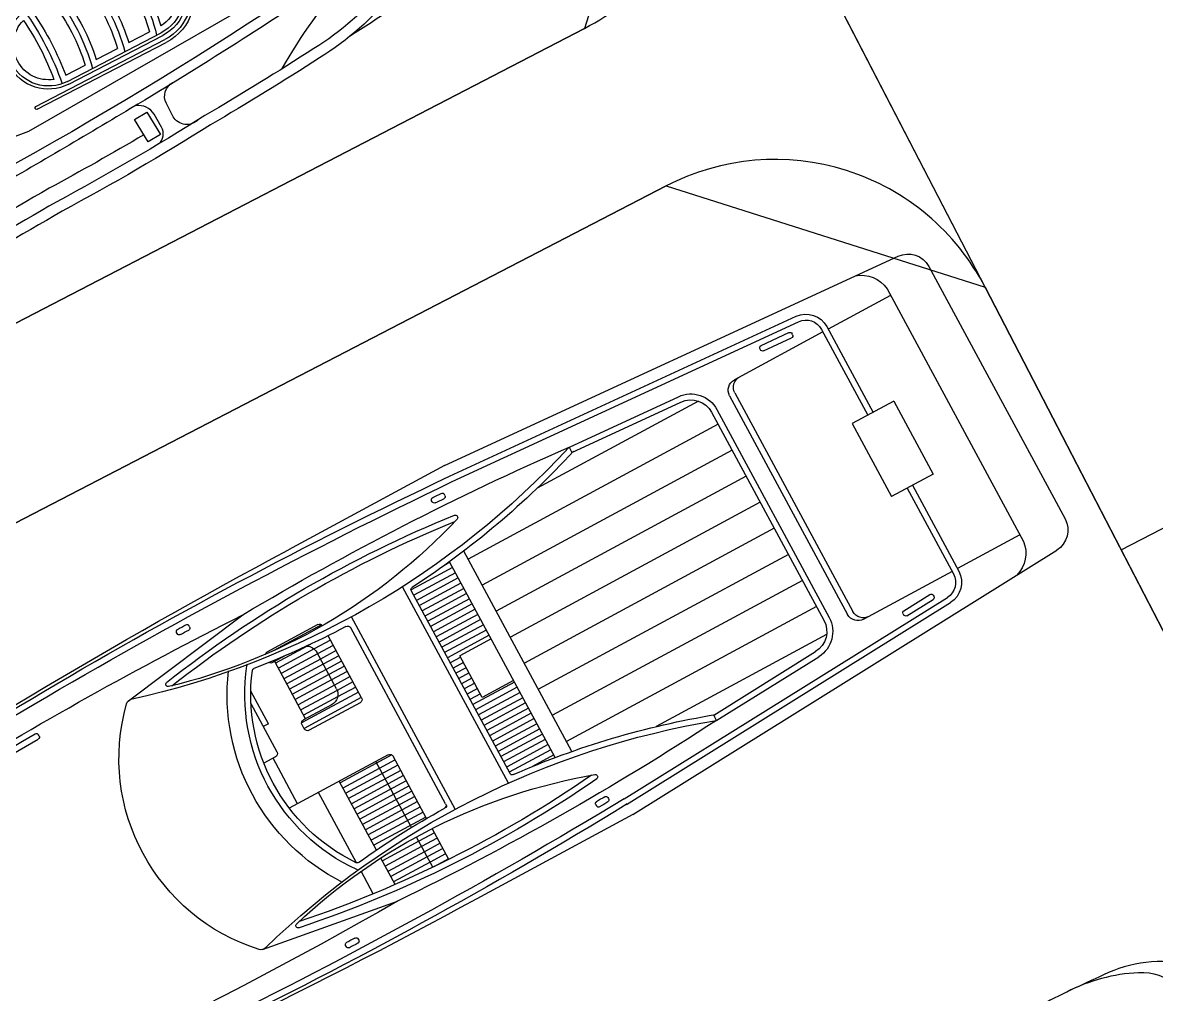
# Model space of a CAD drawing. Header units: metres. Extents: x 2662 to 3279, y 1027 to 1511.
# Drawn here: x 2994.36 to 3003.94, y 1252.87 to 1261.08 of the extents above; entities that cross this region are included whole.
import ezdxf

# ---------------------------------------------------------------- set-up
doc = ezdxf.new("R2010")
doc.units = ezdxf.units.M
doc.header["$LTSCALE"] = 1000
for name, color, linetype in [('01 main point', 1, 'Continuous'), ('furniture', 6, 'Continuous'), ('Layer13', 4, 'Continuous')]:
    doc.layers.add(name, color=color, linetype=linetype)

# ---------------------------------------------------------------- blocks, each defined once
blk = doc.blocks.new('A$C8620f102')
for points in [[(2.5505, 1.3405, -0.01736), (1.42, 1.3676, -0.12634), (0.887, 1.52, -0.172899), (0.6196, 2.2072, -0.013884), (0.5963, 2.8202, -0.008973), (0.5554, 3.6953, -0.01509), (0.5282, 4.6968, 0.002245), (0.5177, 6.2411, -0.003342), (0.5144, 7.9555, -0.016984), (0.5486, 9.1028, -0.024546), (0.6443, 9.9639, -0.067942), (0.8941, 11.0466, -0.033948), (1.1974, 11.7526, -0.022001), (1.5326, 12.3824, -0.042872), (1.9557, 12.9404, -0.059514), (2.2598, 13.208, -0.046364), (2.4326, 13.3095, -0.104882), (2.5505, 13.3411, -0.104882)], [(1.2054, 1.6725, -0.164393), (0.99, 1.6993, -0.188684), (0.7416, 1.9358, -0.10758), (0.6017, 2.549)]]:
    blk.add_lwpolyline(points, format="xyb")
blk = doc.blocks.new('*X4')
at = {"color": 0}
for p, q in [((-1111.9, 275), (-948.15, 275)), ((-1115.64, 250), (-875.64, 250)), ((-1115.64, 225), (-875.64, 225)), ((-1115.64, 200), (-875.64, 200)), ((-1115.64, 175), (-875.64, 175)), ((-1115.64, 150), (-875.64, 150)), ((-1115.64, 125), (-875.64, 125)), ((-1115.64, 100), (-875.64, 100)), ((-1115.64, 75), (-875.64, 75)), ((-1110.33, 50), (-955.26, 50))]:
    blk.add_line(p, q, dxfattribs=at)
blk = doc.blocks.new('*X5')
at = {"color": 0}
for p, q in [((-740.64, 290), (-726.48, 290)), ((-740.64, 285), (-725.64, 285)), ((-740.64, 280), (-725.64, 280)), ((-725.64, 285), (-690.64, 285)), ((-725.64, 280), (-690.64, 280)), ((-740.64, 275), (-725.64, 275)), ((-740.64, 270), (-725.64, 270)), ((-725.64, 275), (-690.64, 275)), ((-725.64, 270), (-690.64, 270)), ((-740.64, 265), (-725.64, 265)), ((-725.64, 265), (-690.64, 265)), ((-740.64, 250), (-690.64, 250)), ((-740.64, 245), (-690.64, 245)), ((-740.64, 240), (-690.64, 240)), ((-740.64, 235), (-690.64, 235)), ((-740.64, 230), (-690.64, 230)), ((-740.64, 225), (-690.64, 225)), ((-740.64, 220), (-690.64, 220)), ((-740.64, 215), (-690.64, 215)), ((-740.64, 210), (-690.64, 210)), ((-740.64, 205), (-690.64, 205)), ((-740.64, 200), (-690.64, 200)), ((-740.64, 195), (-690.64, 195)), ((-740.26, 190), (-690.64, 190))]:
    blk.add_line(p, q, dxfattribs=at)
blk = doc.blocks.new('*X6')
at = {"color": 0}
for p, q in [((-860.64, 255), (-840.29, 255)), ((-860.64, 250), (-820.64, 250)), ((-860.64, 245), (-820.64, 245)), ((-860.64, 240), (-820.64, 240)), ((-860.64, 235), (-820.64, 235)), ((-860.64, 230), (-820.64, 230)), ((-860.64, 225), (-820.64, 225)), ((-860.64, 220), (-820.64, 220)), ((-860.64, 215), (-820.64, 215)), ((-860.64, 210), (-820.64, 210)), ((-860.64, 205), (-820.64, 205)), ((-860.64, 200), (-820.64, 200)), ((-860.64, 195), (-820.64, 195)), ((-860.64, 190), (-820.64, 190)), ((-860.64, 185), (-820.64, 185)), ((-830.64, 180), (-820.64, 180)), ((-830.64, 175), (-820.64, 175)), ((-830.64, 170), (-820.64, 170)), ((-830.64, 165), (-820.64, 165)), ((-830.64, 160), (-820.64, 160)), ((-830.64, 155), (-820.64, 155)), ((-830.64, 150), (-820.64, 150)), ((-830.64, 145), (-820.64, 145)), ((-860.64, 140), (-820.64, 140)), ((-860.64, 135), (-820.64, 135)), ((-740.64, 135), (-685.64, 135)), ((-860.64, 130), (-820.64, 130)), ((-860.64, 125), (-820.64, 125)), ((-740.64, 130), (-686.02, 130)), ((-740.64, 125), (-723.21, 125)), ((-723.21, 125), (-690.64, 125)), ((-860.64, 120), (-820.64, 120)), ((-860.64, 115), (-820.64, 115)), ((-740.64, 120), (-725.52, 120)), ((-740.64, 115), (-725.64, 115)), ((-725.64, 115), (-690.64, 115)), ((-725.52, 120), (-690.64, 120)), ((-860.64, 110), (-820.64, 110)), ((-740.64, 110), (-725.64, 110)), ((-725.64, 110), (-690.64, 110)), ((-860.64, 105), (-820.64, 105)), ((-860.64, 100), (-820.64, 100)), ((-740.64, 105), (-725.64, 105)), ((-740.64, 100), (-725.64, 100)), ((-725.64, 105), (-690.64, 105)), ((-725.64, 100), (-690.64, 100)), ((-860.64, 95), (-820.64, 95)), ((-860.64, 90), (-820.64, 90)), ((-740.64, 95), (-725.64, 95)), ((-740.64, 90), (-725.64, 90)), ((-725.64, 95), (-690.64, 95)), ((-725.64, 90), (-690.64, 90)), ((-860.64, 85), (-820.64, 85)), ((-860.64, 80), (-820.64, 80)), ((-740.64, 85), (-725.64, 85)), ((-740.64, 80), (-725.02, 80)), ((-725.64, 85), (-690.64, 85)), ((-725.02, 80), (-690.64, 80)), ((-860.64, 75), (-820.74, 75)), ((-860.64, 70), (-856.48, 70)), ((-723.73, 75), (-720.96, 75)), ((-720.96, 75), (-690.64, 75)), ((-740.26, 65), (-694.46, 65))]:
    blk.add_line(p, q, dxfattribs=at)
blk = doc.blocks.new('A$Ceb826e3d')
at = {"color": 0}
for p, q in [((0.3829, 8.5), (0.3729, 8.5)), ((0.4813, 7.6945), (0.3006, 6.5)), ((2.8693, 7.6971), (3.0506, 6.5)), ((0.1772, 7.0631), (0.1672, 7.0631)), ((3.174, 7.0631), (3.184, 7.0631)), ((0.1764, 6.9431), (0.1664, 6.9431)), ((1.4891, 6.8265), (1.4891, 6.9389)), ((1.9256, 5.98), (1.9256, 6.9301)), ((3.1748, 6.9431), (3.1848, 6.9431)), ((1.9256, 6.85), (1.4891, 6.85)), ((1.2138, 6.7465), (0.9003, 6.7465)), ((1.4591, 6.7965), (0.9966, 6.7965)), ((1.2138, 6.7465), (1.2138, 6.7965)), ((2.6011, 6.65), (1.9256, 6.65)), ((2.8989, 6.65), (2.6825, 6.65)), ((0.6756, 5.98), (0.6756, 6.47)), ((0.7756, 6.3387), (0.7756, 6.47)), ((1.3256, 6.45), (0.7756, 6.45)), ((1.3256, 6.2), (1.3256, 6.47)), ((1.3956, 6.5), (1.3556, 6.5)), ((1.3956, 6.5), (1.3556, 6.5)), ((1.4256, 5.98), (1.4256, 6.47)), ((2.586, 6.45), (1.9256, 6.45)), ((2.9176, 6.45), (2.663, 6.45)), ((1.2256, 6.1), (0.8756, 6.1)), ((2.553, 6.1), (1.9256, 6.1)), ((2.9406, 6.1), (2.6504, 6.1)), ((1.3956, 5.95), (0.7982, 5.95)), ((2.553, 5.95), (1.9556, 5.95)), ((2.9466, 5.95), (2.6504, 5.95)), ((0.0006, 4.4), (0.0006, 5.9)), ((3.3506, 4.4), (3.3506, 5.9)), ((2.5197, 5.75), (0.8315, 5.75)), ((2.5996, 5.7), (0.7516, 5.7)), ((2.6188, 5.2), (0.7324, 5.2)), ((2.5541, 5.15), (0.7971, 5.15)), ((1.8756, 5.05), (1.4756, 5.05)), ((1.4756, 4.75), (1.4756, 5.05)), ((1.8756, 4.75), (1.8756, 5.05)), ((2.6158, 4.75), (0.7354, 4.75)), ((0.2199, 4.6379), (0.2099, 4.6374)), ((2.6379, 4.6), (0.7133, 4.6)), ((3.1313, 4.6379), (3.1413, 4.6374)), ((0.2253, 4.518), (0.2153, 4.5175)), ((3.1259, 4.518), (3.1359, 4.5175)), ((0.1503, 4.4092), (0.3515, 1.1906)), ((0.0006, 4.4), (0.2639, 0.1875)), ((0.1004, 4.4062), (0.3016, 1.1875)), ((3.2005, 4.4029), (2.9997, 1.1906)), ((3.2508, 4.4062), (3.0496, 1.1875)), ((3.3506, 4.4), (3.0873, 0.1875)), ((0.3637, 3.4), (0.4138, 3.4)), ((0.3639, 3.3969), (0.4272, 2.3844)), ((0.4138, 3.4), (0.4771, 2.3875)), ((2.9374, 3.4), (2.8741, 2.3875)), ((2.9873, 3.3969), (2.924, 2.3844)), ((2.9875, 3.4), (2.9374, 3.4)), ((0.6767, 2.2), (2.6745, 2.2)), ((0.6767, 2.15), (2.6745, 2.15)), ((0.6256, 2), (2.7256, 2)), ((0.6256, 1.95), (2.7256, 1.95)), ((0.5256, 1.05), (0.5256, 1.9)), ((2.8256, 1.05), (2.8256, 1.9)), ((0.3782, 1.5645), (0.3944, 1.305)), ((0.4069, 1.5863), (0.3969, 1.5857)), ((0.4281, 1.5676), (0.4443, 1.3081)), ((2.9231, 1.5676), (2.9069, 1.3081)), ((2.9443, 1.5863), (2.9543, 1.5857)), ((2.973, 1.5645), (2.9568, 1.305)), ((0.4256, 1.2869), (0.4156, 1.2863)), ((2.9256, 1.2869), (2.9356, 1.2863)), ((1.3256, 0.8), (1.3256, 1.2)), ((1.3256, 1.2), (2.0256, 1.2)), ((2.0256, 0.8), (2.0256, 1.2)), ((0.5012, 1.05), (1.3256, 1.05)), ((0.5012, 1), (1.3256, 1)), ((0.5256, 0.4), (0.5256, 1)), ((2.0256, 1.05), (2.85, 1.05)), ((2.0256, 1), (2.85, 1)), ((2.8256, 0.4), (2.8256, 1)), ((1.3256, 0.8), (2.0256, 0.8)), ((0.4635, 0.4), (2.8877, 0.4)), ((0.4635, 0), (2.8877, 0))]:
    blk.add_line(p, q, dxfattribs=at)
for centre, radius, start, end in [((34.4774, 7.4712), 34.1406, 171.55867, 178.23859), ((34.4774, 7.4712), 34.0906, 171.55618, 178.23807), ((41.2492, 6.6452), 41.2097, 171.97259, 183.11448), ((47.326, 6.6801), 47.2303, 173.04399, 182.75595), ((34.4774, 7.4712), 34.1906, 171.71158, 181.62776), ((-31.1262, 7.4712), 34.1906, 358.37224, 8.28842), ((-37.8914, 6.6457), 41.2031, 356.87559, 8.02794), ((-43.9552, 6.6813), 47.2107, 357.23383, 6.95738), ((50.2069, 6.1458), 50.2069, 174.56637, 180.28049), ((-46.8556, 6.1458), 50.2069, 359.71951, 5.43363), ((0.3729, 8.52), 0.02, 178.23859, 270), ((0.3829, 8.52), 0.02, 270, 358.23807), ((1.6756, 6.5068), 1.6932, 45.82053, 134.17947), ((-6.4124, 5.7257), 7.1641, 341.05675, 15.76107), ((0.5305, 7.6852), 0.05, 134.17947, 195.76107), ((9.7636, 5.7257), 7.1641, 164.23893, 198.94325), ((2.8207, 7.6852), 0.05, 344.23893, 45.82053), ((10.316, 5.6256), 9.9667, 170.10822, 186.33133), ((10.316, 5.6256), 9.9167, 170.20873, 186.23082), ((-4.1862, 6.0763), 4.8887, 341.46536, 14.97419), ((0.5172, 7.3343), 0.02, 14.97419, 170.10822), ((7.5374, 6.0763), 4.8887, 165.02581, 198.53464), ((-6.9648, 5.6256), 9.9167, 353.76918, 9.79127), ((2.834, 7.3343), 0.02, 9.89178, 165.02581), ((-6.9648, 5.6256), 9.9667, 353.66867, 9.89178), ((1.6756, 5.3709), 1.7791, 55.18671, 124.81329), ((47.326, 6.6801), 47.1803, 179.55894, 179.65613), ((0.1671, 7.0431), 0.02, 89.68043, 179.55894), ((0.1771, 7.0431), 0.02, 359.55891, 89.68043), ((47.326, 6.6801), 47.1303, 179.55891, 179.65613), ((1.6756, 5.3709), 1.6291, 53.09863, 126.90137), ((3.1741, 7.0431), 0.02, 90.31957, 180.44109), ((-43.9747, 6.6801), 47.1303, 0.34387, 0.44109), ((3.1841, 7.0431), 0.02, 0.44106, 90.31957), ((-43.9747, 6.6801), 47.1803, 0.34387, 0.44106), ((0.1665, 6.9631), 0.02, 179.65613, 269.68043), ((0.1765, 6.9631), 0.02, 269.68043, 359.65613), ((1.6756, 5.3709), 1.5791, 54.22704, 125.77296), ((3.1747, 6.9631), 0.02, 180.34387, 270.31957), ((3.1847, 6.9631), 0.02, 270.31957, 0.34387), ((1.4591, 6.8265), 0.03, 270, 0), ((0.9376, 6.3538), 0.4, 126.90137, 129.34673), ((0.7642, 6.6359), 0.02, 125.77296, 187.22786), ((-6.4124, 5.7257), 7.2141, 0.42948, 7.22786), ((9.7636, 5.7257), 7.2141, 172.77214, 179.57052), ((2.587, 6.6359), 0.02, 352.77214, 54.22704), ((2.4136, 6.3538), 0.4, 51.66454, 53.09863), ((24.902, 5.45), 24.6238, 177.55607, 184.77556), ((0.7056, 6.47), 0.03, 133.87076, 180), ((0.7056, 6.47), 0.03, 133.87076, 180), ((0.7456, 6.47), 0.03, 0, 60.35428), ((1.3556, 6.47), 0.03, 90, 180), ((1.3956, 6.47), 0.03, 0, 90), ((-21.5508, 5.45), 24.6238, 355.22444, 2.44393), ((0.8756, 6.2), 0.1, 210.25911, 270), ((1.2256, 6.2), 0.1, 270, 0), ((0.7056, 5.98), 0.03, 180, 260.91103), ((1.3956, 5.98), 0.03, 270, 0), ((1.9556, 5.98), 0.03, 180, 270), ((0.8315, 5.78), 0.03, 180.42948, 270), ((2.5197, 5.78), 0.03, 270, 359.57052), ((2.5296, 5.77), 0.02, 270, 359.64913), ((-6.4124, 5.7257), 7.2141, 341.05675, 355.27659), ((0.7971, 5.13), 0.02, 90, 175.27659), ((2.5541, 5.13), 0.02, 4.72341, 90), ((9.7636, 5.7257), 7.2141, 184.72341, 198.94325), ((0.2108, 4.6174), 0.02, 92.62825, 182.50676), ((47.326, 6.6801), 47.1803, 182.50676, 182.60395), ((0.2208, 4.6179), 0.02, 2.50673, 92.62825), ((47.326, 6.6801), 47.1303, 182.50673, 182.60395), ((-43.9747, 6.6801), 47.1303, 357.39605, 357.49327), ((3.1304, 4.6179), 0.02, 87.37175, 177.49327), ((3.1404, 4.6174), 0.02, 357.49324, 87.37175), ((-43.9747, 6.6801), 47.1803, 357.39605, 357.49324), ((0.2144, 4.5375), 0.02, 182.60395, 272.62825), ((0.2244, 4.538), 0.02, 272.62825, 2.60395), ((0.43, 4.5287), 0.02, 186.33133, 341.46536), ((2.9212, 4.5287), 0.02, 198.53464, 353.66867), ((3.1268, 4.538), 0.02, 177.39605, 267.37175), ((3.1368, 4.5375), 0.02, 267.37175, 357.39605), ((0.6767, 2.4), 0.25, 183.57633, 270), ((0.6767, 2.4), 0.2, 183.57633, 270), ((2.6745, 2.4), 0.2, 270, 356.42367), ((2.6745, 2.4), 0.25, 270, 356.42367), ((0.6256, 1.9), 0.1, 90, 180), ((0.6256, 1.85), 0.1, 90, 180), ((2.7256, 1.9), 0.1, 0, 90), ((2.7256, 1.85), 0.1, 0, 90), ((0.3982, 1.5657), 0.02, 93.57633, 183.57633), ((0.4082, 1.5664), 0.02, 3.57633, 93.57633), ((2.9431, 1.5664), 0.02, 86.42367, 176.42367), ((2.953, 1.5657), 0.02, 356.42367, 86.42367), ((0.4144, 1.3063), 0.02, 183.57633, 273.57633), ((0.4244, 1.3069), 0.02, 273.57633, 3.57633), ((2.9268, 1.3069), 0.02, 176.42367, 266.42367), ((2.9368, 1.3063), 0.02, 266.42367, 356.42367), ((0.5012, 1.2), 0.2, 183.57633, 270), ((0.5012, 1.2), 0.15, 183.57633, 270), ((2.85, 1.2), 0.15, 270, 356.42367), ((2.85, 1.2), 0.2, 270, 356.42367), ((0.4856, 0.6557), 0.2567, 196.2052, 265.06891), ((2.8657, 0.6557), 0.2567, 274.93109, 343.7948), ((0.4635, 0.2), 0.2, 183.57633, 270), ((2.8877, 0.2), 0.2, 270, 356.42367)]:
    blk.add_arc(centre, radius, start, end, dxfattribs=at)
at = {"color": 0, "xscale": -0.01, "yscale": 0.01, "zscale": 0.01, "rotation": 270}
for name in ['*X6', '*X5', '*X4']:
    blk.add_blockref(name, (0.041, 13.3564), dxfattribs=at)
blk = doc.blocks.new('A$C1fdb1adc')
for p, q in [((4.3749, 6.9882), (4.3749, 5.76)), ((4.4011, 6.9882), (4.4011, 5.76))]:
    blk.add_line(p, q)
for points in [[(4.9093, 3.8589, 0.085071), (5.1129, 4.6699, 0.010341), (5.1919, 5.7481, 0.016897), (5.2628, 7.1986, 0.012252), (5.326, 9.645, 0.004892)], [(4.8248, 3.8947, 0.0853), (5.0215, 4.6777, 0.010362), (5.1003, 5.7543, 0.016932), (5.1711, 7.2016, 0.012265), (5.2343, 9.6461, 0.004895)], [(5.0066, 6.2883, 0.010794), (5.0401, 7.2059, 0.012283), (5.1032, 9.6476, 0.0049), (5.1364, 12.4168, 0.016162), (5.1241, 14.0799, 0.001149), (5.0797, 15.5068, -0.000811), (5.0797, 15.5075, 0.051344), (4.8601, 17.1527, 0.067708), (4.4942, 18.2345, 0.057023), (3.9464, 19.2104, 0.030584), (3.2117, 20.1533, 0.030577), (2.8058, 20.5539, 0.132389), (2.7202, 20.6078, 0.196715), (2.4491, 20.5993, 0.056911), (2.0708, 20.2168, 0.022345), (1.4659, 19.4569, 0.037229), (0.7995, 18.3151, 0.065316), (0.3731, 16.9681, 0.034966), (0.2386, 15.2781, 0.009636), (0.2285, 13.1672, 0.000311), (0.3243, 10.8894, -0.003683), (0.4402, 8.5731, 0.005), (0.5585, 6.4257, 0.00171), (0.5774, 6.2081)], [(4.5775, 4.2935, 0.011087), (4.6737, 5.1697, 0.00765), (4.7588, 6.2846, 0.003871), (4.8376, 7.7697, 0.006192)], [(4.3899, 3.859), (4.5342, 7.1392, -0.042807), (4.4099, 11.0489, 0.264766), (1.0012, 10.8726, -0.053572), (1.0323, 7.2015), (1.25, 3.8419)], [(5.133, 6.2093, -0.34058), (5.0184, 6.1241), (4.8937, 6.1291, -0.277987), (4.7558, 6.2355, -0.277987)], [(5.1056, 5.8194, 0.484081), (4.9853, 5.9986), (4.8606, 5.9973, 0.407011), (4.7272, 5.8668, 0.980624)], [(0.4351, 5.4123, 0.017721), (0.4996, 4.6548, -0.010616), (0.6275, 3.8287, 0.03964), (0.8018, 3.1946, 0.181904), (1.1455, 2.8294, 0.065618), (1.7713, 2.6632, 0.054443), (3.7856, 2.6755, 0.053321), (4.4021, 2.8201, 0.211406), (4.8667, 3.3264, 0.058348), (5.0499, 4.1472, 0.002016), (5.0688, 4.3571)], [(1.1771, 3.4673), (1.1753, 2.9434), (1.8091, 2.7772), (1.8091, 3.416, -0.008573), (2.3468, 3.3853, -0.020193), (2.8605, 3.3745, 0.002111), (3.2891, 3.387, 0.006341), (3.8171, 3.4367), (3.8111, 2.7991), (4.4799, 2.9434), (4.4799, 3.4772, -0.095069), (4.6067, 4.1379, -0.047929), (5.0498, 4.9997, 3.403026)]]:
    blk.add_lwpolyline(points, format="xyb")
for points in [[(4.257, 6.6429), (4.257, 6.458)], [(4.3094, 6.653), (4.3094, 5.76)], [(4.3356, 6.653), (4.3356, 5.76)], [(4.257, 6.3515), (4.257, 6.1494)], [(4.257, 6.0427), (4.257, 5.8456)]]:
    blk.add_lwpolyline(points)
blk.add_lwpolyline([(5.0686, 6.1623), (5.0767, 6.2836), (4.8565, 6.2982), (4.8484, 6.1769)], close=True)
for centre, radius, start, end in [((-30.132, 8.4201), 34.8722, 352.5053, 1.65326), ((3.961, 6.653), 0.3746, 0, 180), ((3.961, 6.653), 0.3484, 0, 180), ((4.388, 6.9882), 0.0131, 0, 180), ((3.961, 6.653), 0.296, 18.46202, 161.53798), ((3.961, 9.0445), 2.3149, 263.03431, 276.96569), ((3.961, 9.0445), 2.3674, 261.62358, 278.37642), ((3.961, 9.0445), 2.4198, 262.97423, 277.02577), ((3.961, 8.0526), 1.6219, 259.48493, 280.51507), ((3.961, 8.0526), 1.6743, 257.98955, 282.01045), ((3.961, 8.0526), 1.7267, 260.12999, 279.87001), ((3.961, 7.6867), 1.5656, 259.10234, 280.89766), ((3.961, 7.6867), 1.618, 257.56515, 282.43485), ((3.961, 7.6867), 1.6704, 259.79391, 280.20609), ((3.961, 7.1866), 1.3732, 257.55305, 282.44695), ((3.961, 5.76), 0.4401, 180, 0), ((3.961, 5.76), 0.4139, 180, 0), ((3.961, 5.76), 0.3746, 180, 0), ((3.961, 7.1866), 1.4256, 255.85477, 284.14523), ((3.961, 5.76), 0.3484, 180, 0), ((3.961, 5.76), 0.296, 184.20789, 355.79211), ((3.961, 7.1866), 1.4781, 258.48015, 281.51985)]:
    blk.add_arc(centre, radius, start, end)

msp = doc.modelspace()

# ---------------------------------------------------------------- linework, layer by layer
at = {"elevation": -1}
for points in [[(2993.5856, 1271.6857), (2996.2814, 1270.8299), (2999.957, 1263.7353), (2999.1057, 1261.0308), (2987.5628, 1255.0507)], [(2988.2528, 1253.7188), (2999.7957, 1259.6989), (3002.4915, 1258.8431), (3006.1716, 1251.7398), (3005.3158, 1249.0439), (2993.7729, 1243.0638), (2994.4629, 1241.7319), (3006.0058, 1247.712), (3008.7016, 1246.8562), (3012.3817, 1239.7529), (3011.5259, 1237.0571)]]:
    msp.add_lwpolyline(points, dxfattribs=at)
at = {"layer": '01 main point'}
msp.add_line((2996.7414, 1269.942, -0.5121), (3026.6419, 1212.2275, -0.5121), dxfattribs=at)
at = {"layer": '01 main point', "elevation": -0.5121}
msp.add_lwpolyline([(3026.6419, 1212.2275), (2988.4613, 1285.9245), (2991.125, 1287.3045), (3029.3057, 1213.6076)], dxfattribs=at)
msp.add_lwpolyline([(3003.8715, 1256.1793), (3002.4915, 1258.8431, 0.414214), (2999.7957, 1259.6989), (2988.2528, 1253.7188), (2987.5628, 1255.0507), (2999.1057, 1261.0308, 0.414214), (2999.9615, 1263.7266), (2998.5815, 1266.3903)], format="xyb", dxfattribs=at)
at = {"layer": 'Layer13'}
msp.add_line((3003.6415, 1256.6233, -0.5121), (3006.3053, 1258.0033, -0.5121), dxfattribs=at)

# ---------------------------------------------------------------- block references
at = {"layer": 'furniture', "xscale": -1}
for name, p, rotation in [('A$C1fdb1adc', (2998.6614, 1267.4699, -0.5121), 117.3875922391938), ('A$Ceb826e3d', (3001.7951, 1259.427, 0.4879), 118.3599324560342), ('A$C8620f102', (3005.153, 1254.6115, 0.4879), 117.8864966100289)]:
    msp.add_blockref(name, p, dxfattribs=dict(at, rotation=rotation))

doc.saveas('drawing.dxf')
